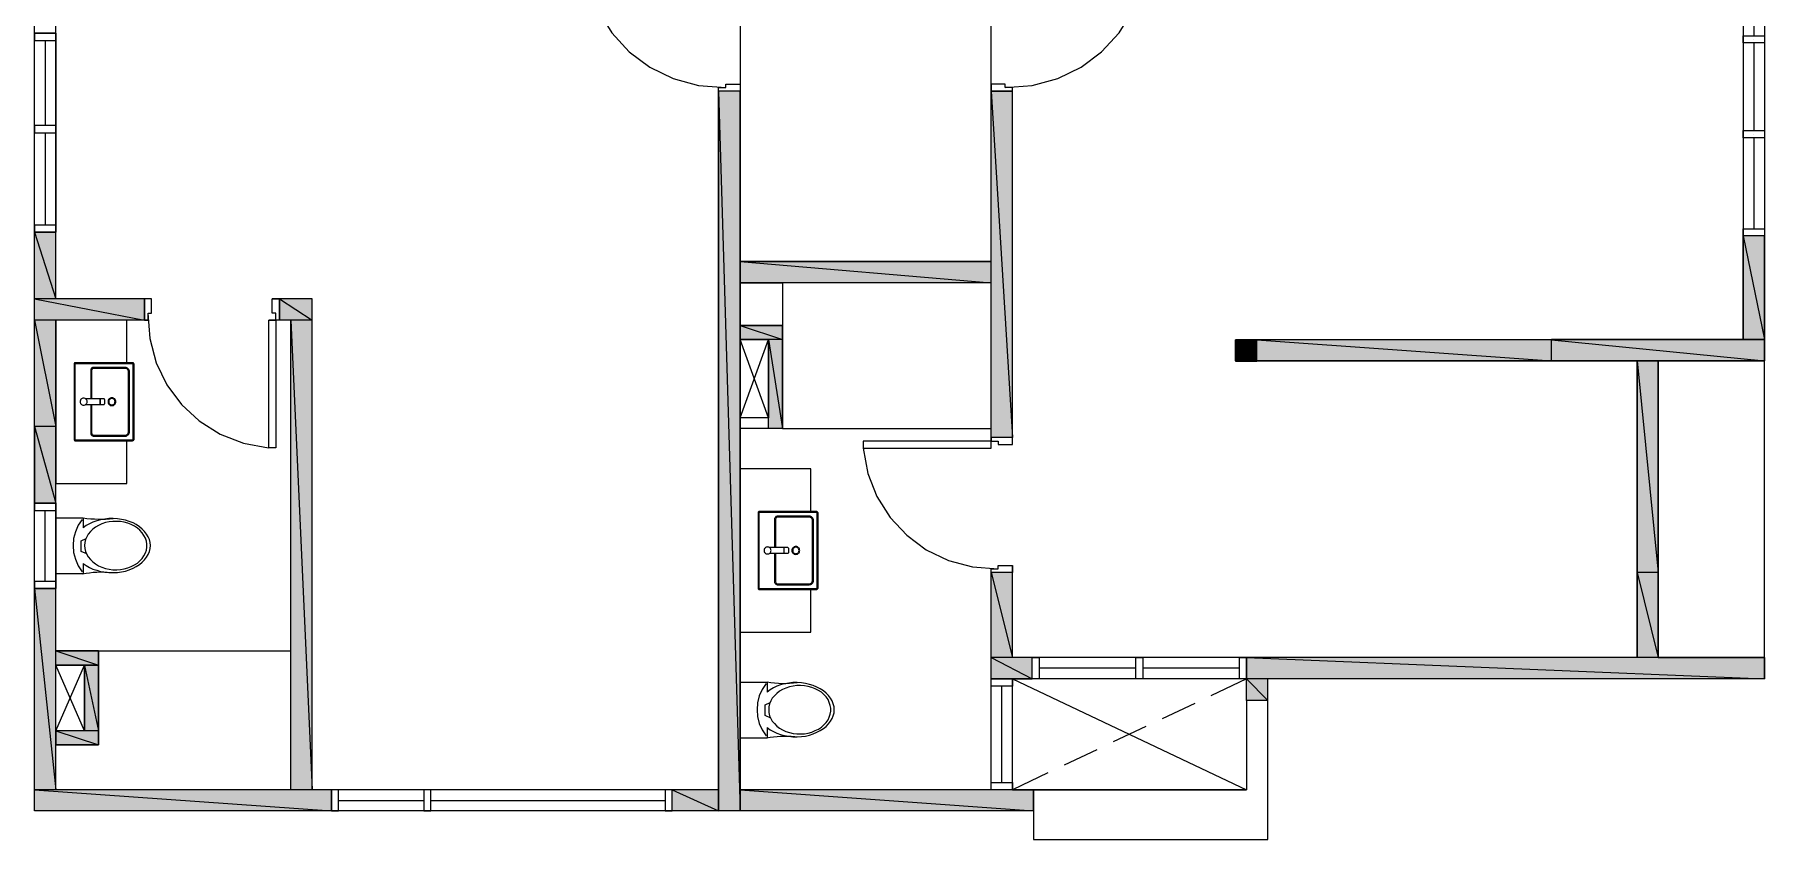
# Model space of a CAD drawing. Header units: millimetres. Extents: x -1051 to 11204, y -298 to 21106.
# Drawn here: x -1003 to 11180, y -298 to 5370 of the extents above; entities that cross this region are included whole.
import ezdxf

# ---------------------------------------------------------------- set-up
doc = ezdxf.new("R2010")
doc.units = ezdxf.units.MM
for name, color, linetype, true_color in [('SRC-FILLSTROKE-000000', 7, 'Continuous', 0x000000), ('SRC-FILLSTROKE-636466', 7, 'Continuous', 0x636466), ('SRC-STROKE-000000', 7, 'Continuous', 0x000000)]:
    doc.layers.add(name, color=color, linetype=linetype, true_color=true_color)

msp = doc.modelspace()

# ---------------------------------------------------------------- hatches: boundary and pattern name
at = {"layer": 'SRC-FILLSTROKE-000000', "true_color": 0x000000}
h = msp.add_hatch(color=7, dxfattribs=at)
h.dxf.hatch_style = 1
h.paths.add_polyline_path([(-853, 2609), (-1003, 2609), (-853, 2069), (-853, 2609)])
h = msp.add_hatch(color=7, dxfattribs=at)
h.dxf.hatch_style = 1
h.paths.add_polyline_path([(-1003, 2609), (-853, 2069), (-1003, 2069), (-1003, 2609)])
at = {"layer": 'SRC-FILLSTROKE-636466', "true_color": 0x636466}
h = msp.add_hatch(color=7, dxfattribs=at)
h.dxf.hatch_style = 1
h.paths.add_polyline_path([(3965, 4972), (3814, 4972), (3965, -98), (3965, 4972)])
h = msp.add_hatch(color=7, dxfattribs=at)
h.dxf.hatch_style = 1
h.paths.add_polyline_path([(3814, 4972), (3965, -98), (3814, -98), (3814, 4972)])
h = msp.add_hatch(color=7, dxfattribs=at)
h.dxf.hatch_style = 1
h.paths.add_polyline_path([(5883, 4972), (5733, 4972), (5883, 2532), (5883, 4972)])
h = msp.add_hatch(color=7, dxfattribs=at)
h.dxf.hatch_style = 1
h.paths.add_polyline_path([(5733, 4972), (5883, 2532), (5733, 2532), (5733, 4972)])
h = msp.add_hatch(color=7, dxfattribs=at)
h.dxf.hatch_style = 1
h.paths.add_polyline_path([(-853, 3979), (-1003, 3979), (-853, 3509), (-853, 3979)])
h = msp.add_hatch(color=7, dxfattribs=at)
h.dxf.hatch_style = 1
h.paths.add_polyline_path([(-1003, 3979), (-853, 3509), (-1003, 3509), (-1003, 3979)])
h = msp.add_hatch(color=7, dxfattribs=at)
h.dxf.hatch_style = 1
h.paths.add_polyline_path([(11180, 3952), (11030, 3952), (11180, 3222), (11180, 3952)])
h = msp.add_hatch(color=7, dxfattribs=at)
h.dxf.hatch_style = 1
h.paths.add_polyline_path([(11030, 3952), (11180, 3222), (11030, 3222), (11030, 3952)])
h = msp.add_hatch(color=7, dxfattribs=at)
h.dxf.hatch_style = 1
h.paths.add_polyline_path([(5733, 3772), (3965, 3772), (5733, 3622), (5733, 3772)])
h = msp.add_hatch(color=7, dxfattribs=at)
h.dxf.hatch_style = 1
h.paths.add_polyline_path([(3965, 3772), (5733, 3622), (3965, 3622), (3965, 3772)])
h = msp.add_hatch(color=7, dxfattribs=at)
h.dxf.hatch_style = 1
h.paths.add_polyline_path([(-229, 3509), (-1003, 3509), (-229, 3359), (-229, 3509)])
h = msp.add_hatch(color=7, dxfattribs=at)
h.dxf.hatch_style = 1
h.paths.add_polyline_path([(-1003, 3509), (-229, 3359), (-1003, 3359), (-1003, 3509)])
h = msp.add_hatch(color=7, dxfattribs=at)
h.dxf.hatch_style = 1
h.paths.add_polyline_path([(952, 3509), (721, 3509), (952, 3359), (952, 3509)])
h = msp.add_hatch(color=7, dxfattribs=at)
h.dxf.hatch_style = 1
h.paths.add_polyline_path([(721, 3509), (952, 3359), (721, 3359), (721, 3509)])
h = msp.add_hatch(color=7, dxfattribs=at)
h.dxf.hatch_style = 1
h.paths.add_polyline_path([(-853, 3359), (-1003, 3359), (-853, 2609), (-853, 3359)])
h = msp.add_hatch(color=7, dxfattribs=at)
h.dxf.hatch_style = 1
h.paths.add_polyline_path([(-1003, 3359), (-853, 2609), (-1003, 2609), (-1003, 3359)])
h = msp.add_hatch(color=7, dxfattribs=at)
h.dxf.hatch_style = 1
h.paths.add_polyline_path([(952, 3359), (802, 3359), (952, 52), (952, 3359)])
h = msp.add_hatch(color=7, dxfattribs=at)
h.dxf.hatch_style = 1
h.paths.add_polyline_path([(802, 3359), (952, 52), (802, 52), (802, 3359)])
h = msp.add_hatch(color=7, dxfattribs=at)
h.dxf.hatch_style = 1
h.paths.add_polyline_path([(4264, 3322), (3965, 3322), (4264, 3222), (4264, 3322)])
h = msp.add_hatch(color=7, dxfattribs=at)
h.dxf.hatch_style = 1
h.paths.add_polyline_path([(3965, 3322), (4264, 3222), (3965, 3222), (3965, 3322)])
h = msp.add_hatch(color=7, dxfattribs=at)
h.dxf.hatch_style = 1
h.paths.add_polyline_path([(4264, 3222), (4165, 3222), (4264, 2597), (4264, 3222)])
h = msp.add_hatch(color=7, dxfattribs=at)
h.dxf.hatch_style = 1
h.paths.add_polyline_path([(4165, 3222), (4264, 2597), (4165, 2597), (4165, 3222)])
h = msp.add_hatch(color=7, dxfattribs=at)
h.dxf.hatch_style = 1
h.paths.add_polyline_path([(7604, 3221), (7454, 3221), (7604, 3072), (7604, 3221)])
h = msp.add_hatch(color=7, dxfattribs=at)
h.dxf.hatch_style = 1
h.paths.add_polyline_path([(7454, 3221), (7604, 3072), (7454, 3072), (7454, 3221)])
h = msp.add_hatch(color=7, dxfattribs=at)
h.dxf.hatch_style = 1
h.paths.add_polyline_path([(9679, 3221), (7604, 3221), (9679, 3072), (9679, 3221)])
h = msp.add_hatch(color=7, dxfattribs=at)
h.dxf.hatch_style = 1
h.paths.add_polyline_path([(7604, 3221), (9679, 3072), (7604, 3072), (7604, 3221)])
h = msp.add_hatch(color=7, dxfattribs=at)
h.dxf.hatch_style = 1
h.paths.add_polyline_path([(11180, 3221), (9679, 3221), (11180, 3072), (11180, 3221)])
h = msp.add_hatch(color=7, dxfattribs=at)
h.dxf.hatch_style = 1
h.paths.add_polyline_path([(9679, 3221), (11180, 3072), (9679, 3072), (9679, 3221)])
h = msp.add_hatch(color=7, dxfattribs=at)
h.dxf.hatch_style = 1
h.paths.add_polyline_path([(11180, 3222), (10804, 3222), (11180, 3221), (11180, 3222)])
h = msp.add_hatch(color=7, dxfattribs=at)
h.dxf.hatch_style = 1
h.paths.add_polyline_path([(10804, 3222), (11180, 3221), (10804, 3221), (10804, 3222)])
h = msp.add_hatch(color=7, dxfattribs=at)
h.dxf.hatch_style = 1
h.paths.add_polyline_path([(10432, 3072), (10283, 3072), (10432, 1582), (10432, 3072)])
h = msp.add_hatch(color=7, dxfattribs=at)
h.dxf.hatch_style = 1
h.paths.add_polyline_path([(10283, 3072), (10432, 1582), (10283, 1582), (10283, 3072)])
h = msp.add_hatch(color=7, dxfattribs=at)
h.dxf.hatch_style = 1
h.paths.add_polyline_path([(-853, 1469), (-1003, 1469), (-853, 52), (-853, 1469)])
h = msp.add_hatch(color=7, dxfattribs=at)
h.dxf.hatch_style = 1
h.paths.add_polyline_path([(-1003, 1469), (-853, 52), (-1003, 52), (-1003, 1469)])
h = msp.add_hatch(color=7, dxfattribs=at)
h.dxf.hatch_style = 1
h.paths.add_polyline_path([(5883, 1582), (5733, 1582), (5883, 982), (5883, 1582)])
h = msp.add_hatch(color=7, dxfattribs=at)
h.dxf.hatch_style = 1
h.paths.add_polyline_path([(5733, 1582), (5883, 982), (5733, 982), (5733, 1582)])
h = msp.add_hatch(color=7, dxfattribs=at)
h.dxf.hatch_style = 1
h.paths.add_polyline_path([(10432, 1582), (10283, 1582), (10432, 982), (10432, 1582)])
h = msp.add_hatch(color=7, dxfattribs=at)
h.dxf.hatch_style = 1
h.paths.add_polyline_path([(10283, 1582), (10432, 982), (10283, 982), (10283, 1582)])
h = msp.add_hatch(color=7, dxfattribs=at)
h.dxf.hatch_style = 1
h.paths.add_polyline_path([(-553, 1029), (-853, 1029), (-553, 929), (-553, 1029)])
h = msp.add_hatch(color=7, dxfattribs=at)
h.dxf.hatch_style = 1
h.paths.add_polyline_path([(-853, 1029), (-553, 929), (-853, 929), (-853, 1029)])
h = msp.add_hatch(color=7, dxfattribs=at)
h.dxf.hatch_style = 1
h.paths.add_polyline_path([(6023, 982), (5733, 982), (6023, 832), (6023, 982)])
h = msp.add_hatch(color=7, dxfattribs=at)
h.dxf.hatch_style = 1
h.paths.add_polyline_path([(5733, 982), (6023, 832), (5733, 832), (5733, 982)])
h = msp.add_hatch(color=7, dxfattribs=at)
h.dxf.hatch_style = 1
h.paths.add_polyline_path([(11180, 982), (7532, 982), (11180, 832), (11180, 982)])
h = msp.add_hatch(color=7, dxfattribs=at)
h.dxf.hatch_style = 1
h.paths.add_polyline_path([(7532, 982), (11180, 832), (7532, 832), (7532, 982)])
h = msp.add_hatch(color=7, dxfattribs=at)
h.dxf.hatch_style = 1
h.paths.add_polyline_path([(-553, 929), (-652, 929), (-553, 928), (-553, 929)])
h = msp.add_hatch(color=7, dxfattribs=at)
h.dxf.hatch_style = 1
h.paths.add_polyline_path([(-652, 929), (-553, 928), (-603, 928), (-652, 929)])
h = msp.add_hatch(color=7, dxfattribs=at)
h.dxf.hatch_style = 1
h.paths.add_polyline_path([(-603, 928), (-652, 928), (-553, 927), (-603, 928)])
h = msp.add_hatch(color=7, dxfattribs=at)
h.dxf.hatch_style = 1
h.paths.add_polyline_path([(-652, 928), (-553, 927), (-652, 927), (-652, 928)])
h = msp.add_hatch(color=7, dxfattribs=at)
h.dxf.hatch_style = 1
h.paths.add_polyline_path([(-553, 927), (-652, 927), (-553, 467), (-553, 927)])
h = msp.add_hatch(color=7, dxfattribs=at)
h.dxf.hatch_style = 1
h.paths.add_polyline_path([(-652, 927), (-553, 467), (-652, 467), (-652, 927)])
h = msp.add_hatch(color=7, dxfattribs=at)
h.dxf.hatch_style = 1
h.paths.add_polyline_path([(-553, 928), (-553, 927), (-553, 928)])
h = msp.add_hatch(color=7, dxfattribs=at)
h.dxf.hatch_style = 1
h.paths.add_polyline_path([(7682, 832), (7532, 832), (7682, 679), (7682, 832)])
h = msp.add_hatch(color=7, dxfattribs=at)
h.dxf.hatch_style = 1
h.paths.add_polyline_path([(7532, 832), (7682, 679), (7532, 679), (7532, 832)])
h = msp.add_hatch(color=7, dxfattribs=at)
h.dxf.hatch_style = 1
h.paths.add_polyline_path([(-553, 467), (-853, 467), (-553, 367), (-553, 467)])
h = msp.add_hatch(color=7, dxfattribs=at)
h.dxf.hatch_style = 1
h.paths.add_polyline_path([(-853, 467), (-553, 367), (-853, 367), (-853, 467)])
h = msp.add_hatch(color=7, dxfattribs=at)
h.dxf.hatch_style = 1
h.paths.add_polyline_path([(1087, 52), (-1003, 52), (1087, -98), (1087, 52)])
h = msp.add_hatch(color=7, dxfattribs=at)
h.dxf.hatch_style = 1
h.paths.add_polyline_path([(-1003, 52), (1087, -98), (-1003, -98), (-1003, 52)])
h = msp.add_hatch(color=7, dxfattribs=at)
h.dxf.hatch_style = 1
h.paths.add_polyline_path([(3814, 52), (3487, 52), (3814, -98), (3814, 52)])
h = msp.add_hatch(color=7, dxfattribs=at)
h.dxf.hatch_style = 1
h.paths.add_polyline_path([(3487, 52), (3814, -98), (3487, -98), (3487, 52)])
h = msp.add_hatch(color=7, dxfattribs=at)
h.dxf.hatch_style = 1
h.paths.add_polyline_path([(6033, 52), (3965, 52), (6033, -98), (6033, 52)])
h = msp.add_hatch(color=7, dxfattribs=at)
h.dxf.hatch_style = 1
h.paths.add_polyline_path([(3965, 52), (6033, -98), (3965, -98), (3965, 52)])

# ---------------------------------------------------------------- linework, layer by layer
at = {"layer": 'SRC-FILLSTROKE-000000'}
for points in [[(-853, 2609), (-1003, 2609), (-853, 2069), (-853, 2609)], [(-1003, 2609), (-853, 2069), (-1003, 2069), (-1003, 2609)]]:
    msp.add_lwpolyline(points, dxfattribs=at)
at = {"layer": 'SRC-FILLSTROKE-636466'}
for points in [[(3965, 4972), (3814, 4972), (3965, -98), (3965, 4972)], [(3814, 4972), (3965, -98), (3814, -98), (3814, 4972)], [(5883, 4972), (5733, 4972), (5883, 2532), (5883, 4972)], [(5733, 4972), (5883, 2532), (5733, 2532), (5733, 4972)], [(-853, 3979), (-1003, 3979), (-853, 3509), (-853, 3979)], [(-1003, 3979), (-853, 3509), (-1003, 3509), (-1003, 3979)], [(11180, 3952), (11030, 3952), (11180, 3222), (11180, 3952)], [(11030, 3952), (11180, 3222), (11030, 3222), (11030, 3952)], [(5733, 3772), (3965, 3772), (5733, 3622), (5733, 3772)], [(3965, 3772), (5733, 3622), (3965, 3622), (3965, 3772)], [(-229, 3509), (-1003, 3509), (-229, 3359), (-229, 3509)], [(-1003, 3509), (-229, 3359), (-1003, 3359), (-1003, 3509)], [(952, 3509), (721, 3509), (952, 3359), (952, 3509)], [(721, 3509), (952, 3359), (721, 3359), (721, 3509)], [(-853, 3359), (-1003, 3359), (-853, 2609), (-853, 3359)], [(-1003, 3359), (-853, 2609), (-1003, 2609), (-1003, 3359)], [(952, 3359), (802, 3359), (952, 52), (952, 3359)], [(802, 3359), (952, 52), (802, 52), (802, 3359)], [(4264, 3322), (3965, 3322), (4264, 3222), (4264, 3322)], [(3965, 3322), (4264, 3222), (3965, 3222), (3965, 3322)], [(4264, 3222), (4165, 3222), (4264, 2597), (4264, 3222)], [(4165, 3222), (4264, 2597), (4165, 2597), (4165, 3222)], [(7604, 3221), (7454, 3221), (7604, 3072), (7604, 3221)], [(7454, 3221), (7604, 3072), (7454, 3072), (7454, 3221)], [(9679, 3221), (7604, 3221), (9679, 3072), (9679, 3221)], [(7604, 3221), (9679, 3072), (7604, 3072), (7604, 3221)], [(11180, 3221), (9679, 3221), (11180, 3072), (11180, 3221)], [(9679, 3221), (11180, 3072), (9679, 3072), (9679, 3221)], [(11180, 3222), (10804, 3222), (11180, 3221), (11180, 3222)], [(10804, 3222), (11180, 3221), (10804, 3221), (10804, 3222)], [(10432, 3072), (10283, 3072), (10432, 1582), (10432, 3072)], [(10283, 3072), (10432, 1582), (10283, 1582), (10283, 3072)], [(-853, 1469), (-1003, 1469), (-853, 52), (-853, 1469)], [(-1003, 1469), (-853, 52), (-1003, 52), (-1003, 1469)], [(5883, 1582), (5733, 1582), (5883, 982), (5883, 1582)], [(5733, 1582), (5883, 982), (5733, 982), (5733, 1582)], [(10432, 1582), (10283, 1582), (10432, 982), (10432, 1582)], [(10283, 1582), (10432, 982), (10283, 982), (10283, 1582)], [(-553, 1029), (-853, 1029), (-553, 929), (-553, 1029)], [(-853, 1029), (-553, 929), (-853, 929), (-853, 1029)], [(6023, 982), (5733, 982), (6023, 832), (6023, 982)], [(5733, 982), (6023, 832), (5733, 832), (5733, 982)], [(11180, 982), (7532, 982), (11180, 832), (11180, 982)], [(7532, 982), (11180, 832), (7532, 832), (7532, 982)], [(-553, 929), (-652, 929), (-553, 928), (-553, 929)], [(-652, 929), (-553, 928), (-603, 928), (-652, 929)], [(-603, 928), (-652, 928), (-553, 927), (-603, 928)], [(-652, 928), (-553, 927), (-652, 927), (-652, 928)], [(-553, 927), (-652, 927), (-553, 467), (-553, 927)], [(-652, 927), (-553, 467), (-652, 467), (-652, 927)], [(-553, 928), (-553, 927), (-553, 928)], [(7682, 832), (7532, 832), (7682, 679), (7682, 832)], [(7532, 832), (7682, 679), (7532, 679), (7532, 832)], [(-553, 467), (-853, 467), (-553, 367), (-553, 467)], [(-853, 467), (-553, 367), (-853, 367), (-853, 467)], [(1087, 52), (-1003, 52), (1087, -98), (1087, 52)], [(-1003, 52), (1087, -98), (-1003, -98), (-1003, 52)], [(3814, 52), (3487, 52), (3814, -98), (3814, 52)], [(3487, 52), (3814, -98), (3487, -98), (3487, 52)], [(6033, 52), (3965, 52), (6033, -98), (6033, 52)], [(3965, 52), (6033, -98), (3965, -98), (3965, 52)]]:
    msp.add_lwpolyline(points, dxfattribs=at)
at = {"layer": 'SRC-STROKE-000000'}
for points in [[(-1003, -98), (-1003, 15090)], [(-755, 14940), (-755, 11619), (3965, 11619), (3965, 3772), (5733, 3772), (5733, 6802), (6894, 6802), (6894, 8142), (5594, 8142), (5594, 12059)], [(11030, 6802), (11030, 3222)], [(-853, 3509), (-853, 6652)], [(11180, 6652), (11180, 3072)], [(11104, 6002), (11104, 5361)], [(2864, 5898), (2898, 5710), (2965, 5537), (3062, 5382), (3185, 5248), (3330, 5140), (3494, 5060), (3673, 5011), (3864, 4998)], [(5833, 4998), (6023, 5011), (6203, 5060), (6367, 5140), (6512, 5248), (6635, 5382), (6732, 5537), (6799, 5710), (6833, 5898)], [(-1003, 5379), (-853, 5379), (-853, 3979), (-1003, 3979), (-1003, 5379)], [(-853, 5329), (-853, 5379), (-1003, 5379), (-1003, 5329), (-853, 5329)], [(11030, 5311), (11030, 5361), (11180, 5361), (11180, 5311), (11030, 5311)], [(-928, 5329), (-928, 4729)], [(11104, 5335), (11104, 5335)], [(11104, 5311), (11104, 4694)], [(3965, 4972), (3814, 4972), (3814, 4997), (3864, 4997), (3864, 5022), (3965, 5022), (3965, 4972)], [(5733, 4972), (5883, 4972), (5883, 4997), (5833, 4997), (5833, 5022), (5733, 5022), (5733, 4972)], [(3814, 4972), (3814, -98)], [(3965, 4972), (3814, 4972)], [(3814, 4972), (3814, 4472)], [(3965, 4972), (3965, -98)], [(5733, 2457), (5733, 4972)], [(5733, 4972), (5883, 4972)], [(5733, 4972), (5883, 4972)], [(5883, 2482), (5883, 4972)], [(-853, 4679), (-853, 4729), (-1003, 4729), (-1003, 4679), (-853, 4679)], [(-928, 4679), (-928, 4029)], [(11030, 4644), (11030, 4694), (11180, 4694), (11180, 4644), (11030, 4644)], [(11104, 4669), (11104, 4669)], [(11104, 4644), (11104, 4002)], [(-853, 3979), (-853, 4029), (-1003, 4029), (-1003, 3979), (-853, 3979)], [(11030, 3952), (11030, 4002), (11180, 4002), (11180, 3952), (11030, 3952)], [(11180, 3952), (11030, 3952)], [(5733, 3772), (3965, 3772)], [(5733, 3622), (3965, 3622)], [(4264, 3322), (3965, 3322), (3965, 3622), (4264, 3622), (4264, 3322)], [(-179, 3509), (-853, 3509)], [(-229, 3509), (-229, 3359), (-204, 3359), (-204, 3409), (-179, 3409), (-179, 3509), (-229, 3509)], [(952, 3509), (671, 3509)], [(721, 3509), (721, 3359), (696, 3359), (696, 3409), (671, 3409), (671, 3509), (721, 3509)], [(952, 52), (952, 3509)], [(-204, 3359), (-853, 3359)], [(802, 52), (-853, 52), (-853, 3359)], [(-353, 3059), (-353, 3359), (-853, 3359), (-853, 2209), (-353, 2209), (-353, 2509)], [(-205, 3409), (-192, 3229), (-147, 3059), (-71, 2904), (31, 2766), (157, 2649), (304, 2556), (468, 2492), (645, 2460)], [(952, 3359), (646, 3359)], [(646, 2459), (646, 3359), (696, 3359), (696, 2459), (646, 2459)], [(802, 52), (802, 3359)], [(4264, 2597), (3965, 2597), (3965, 3322), (4264, 3322), (4264, 2597)], [(4165, 2672), (3965, 2672), (3965, 3222), (4165, 3222), (4165, 2672)], [(4165, 2672), (3965, 3222)], [(3965, 2672), (4165, 3222)], [(7454, 3071), (7604, 3071), (7604, 3221), (7454, 3221), (7454, 3071)], [(9679, 3072), (9679, 3221), (7454, 3221), (7454, 3072), (9679, 3072)], [(11180, 3222), (9679, 3222)], [(-716, 3059), (-718, 3059), (-719, 3059), (-721, 3058), (-722, 3057), (-724, 3055), (-725, 3053), (-725, 3052), (-725, 3050)], [(-725, 3049), (-725, 2519)], [(-716, 3053), (-716, 3053), (-717, 3052), (-717, 3052), (-718, 3052), (-718, 3051), (-718, 3051), (-718, 3050), (-719, 3050)], [(-719, 3049), (-719, 2519)], [(-315, 3059), (-715, 3059)], [(-315, 3052), (-715, 3052)], [(-301, 3045), (-301, 3048), (-302, 3050), (-304, 3053), (-305, 3055), (-308, 3057), (-310, 3058), (-313, 3059), (-316, 3059)], [(-308, 3045), (-308, 3046), (-308, 3048), (-309, 3049), (-310, 3050), (-311, 3051), (-313, 3052), (-314, 3052), (-316, 3053)], [(9679, 3072), (11180, 3072)], [(10283, 3072), (10283, 982)], [(10432, 3072), (10432, 982)], [(11180, 982), (11180, 3072), (10432, 3072), (10432, 982), (11180, 982)], [(-587, 3026), (-591, 3026), (-595, 3025), (-599, 3023), (-602, 3020), (-605, 3017), (-607, 3013), (-608, 3009), (-608, 3005)], [(-608, 3004), (-608, 2820), (-608, 2804)], [(-587, 3020), (-590, 3019), (-593, 3018), (-595, 3017), (-597, 3015), (-599, 3013), (-601, 3011), (-601, 3008), (-602, 3005)], [(-602, 3004), (-602, 2819), (-602, 2804)], [(-365, 3026), (-586, 3026)], [(-365, 3019), (-586, 3019)], [(-334, 2995), (-335, 3001), (-337, 3007), (-339, 3012), (-343, 3017), (-348, 3021), (-353, 3024), (-359, 3026), (-366, 3026)], [(-341, 2995), (-341, 3000), (-343, 3004), (-345, 3009), (-348, 3012), (-352, 3015), (-356, 3018), (-361, 3019), (-366, 3020)], [(-341, 2574), (-341, 2994)], [(-334, 2574), (-334, 2994)], [(-308, 2524), (-308, 3044)], [(-301, 2524), (-301, 3044)], [(-658, 2810), (-663, 2809), (-668, 2808), (-672, 2805), (-676, 2802), (-679, 2799), (-681, 2794), (-682, 2790), (-683, 2785), (-682, 2780), (-681, 2775), (-679, 2771), (-676, 2767), (-672, 2764), (-668, 2762), (-663, 2760), (-658, 2760), (-653, 2760), (-648, 2762), (-644, 2764), (-640, 2767), (-637, 2771), (-635, 2775), (-634, 2780), (-633, 2785), (-634, 2790), (-635, 2794), (-637, 2799), (-640, 2802), (-644, 2805), (-648, 2808), (-653, 2809), (-658, 2810)], [(-518, 2804), (-642, 2804)], [(-542, 2765), (-542, 2804)], [(-540, 2765), (-540, 2804)], [(-508, 2795), (-509, 2797), (-509, 2799), (-510, 2800), (-511, 2802), (-513, 2803), (-514, 2804), (-516, 2804), (-518, 2804)], [(-459, 2812), (-464, 2812), (-470, 2810), (-474, 2807), (-478, 2804), (-482, 2800), (-484, 2795), (-486, 2790), (-486, 2785), (-486, 2779), (-484, 2774), (-482, 2769), (-478, 2765), (-474, 2762), (-470, 2759), (-464, 2758), (-459, 2757), (-453, 2758), (-448, 2759), (-444, 2762), (-439, 2765), (-436, 2769), (-434, 2774), (-432, 2779), (-431, 2785), (-432, 2790), (-434, 2795), (-436, 2800), (-439, 2804), (-444, 2807), (-448, 2810), (-453, 2812), (-459, 2812)], [(-459, 2807), (-463, 2807), (-468, 2805), (-471, 2803), (-475, 2800), (-478, 2797), (-480, 2793), (-481, 2789), (-481, 2785), (-481, 2780), (-480, 2776), (-478, 2772), (-475, 2769), (-471, 2766), (-468, 2764), (-463, 2763), (-459, 2762), (-454, 2763), (-450, 2764), (-446, 2766), (-443, 2769), (-440, 2772), (-438, 2776), (-437, 2780), (-436, 2785), (-437, 2789), (-438, 2793), (-440, 2797), (-443, 2800), (-446, 2803), (-450, 2805), (-454, 2807), (-459, 2807)], [(-642, 2765), (-518, 2765)], [(-608, 2765), (-608, 2749), (-608, 2564)], [(-602, 2765), (-602, 2750), (-602, 2564)], [(-518, 2766), (-516, 2766), (-514, 2766), (-513, 2767), (-511, 2768), (-510, 2770), (-509, 2771), (-509, 2773), (-508, 2775)], [(-508, 2775), (-508, 2794)], [(-853, 2609), (-1003, 2609), (-1003, 2069), (-853, 2069), (-853, 2609)], [(-608, 2564), (-608, 2560), (-607, 2556), (-605, 2552), (-602, 2549), (-599, 2546), (-595, 2544), (-591, 2543), (-587, 2543)], [(-602, 2564), (-601, 2561), (-601, 2559), (-599, 2556), (-597, 2554), (-595, 2552), (-593, 2551), (-590, 2550), (-587, 2550)], [(-366, 2550), (-361, 2550), (-356, 2551), (-352, 2554), (-348, 2557), (-345, 2561), (-343, 2565), (-341, 2569), (-341, 2575)], [(-366, 2543), (-359, 2543), (-353, 2545), (-348, 2548), (-343, 2552), (-339, 2557), (-337, 2562), (-335, 2568), (-334, 2575)], [(4264, 2597), (5733, 2597)], [(-725, 2519), (-725, 2517), (-725, 2516), (-724, 2514), (-722, 2513), (-721, 2511), (-719, 2510), (-718, 2510), (-716, 2510)], [(-719, 2519), (-718, 2519), (-718, 2518), (-718, 2518), (-718, 2517), (-717, 2517), (-717, 2517), (-716, 2517), (-716, 2516)], [(-715, 2516), (-315, 2516)], [(-715, 2509), (-315, 2509)], [(-586, 2549), (-365, 2549)], [(-586, 2542), (-365, 2542)], [(-316, 2510), (-313, 2510), (-310, 2511), (-308, 2512), (-305, 2514), (-304, 2516), (-302, 2519), (-301, 2522), (-301, 2525)], [(-316, 2516), (-314, 2517), (-313, 2517), (-311, 2518), (-310, 2519), (-309, 2520), (-308, 2521), (-308, 2523), (-308, 2525)], [(4833, 2457), (5733, 2457), (5733, 2507), (4833, 2507), (4833, 2457)], [(4833, 2458), (4865, 2280), (4929, 2116), (5022, 1970), (5139, 1844), (5277, 1742), (5433, 1666), (5603, 1621), (5783, 1608)], [(5883, 2532), (5733, 2532), (5733, 2507), (5783, 2507), (5783, 2482), (5883, 2482), (5883, 2532)], [(4464, 2011), (4464, 2312), (3965, 2312), (3965, 1161), (4464, 1161), (4464, 1461)], [(-853, 2069), (-853, 1469), (-1003, 1469), (-1003, 2069), (-853, 2069)], [(-853, 2019), (-853, 2069), (-1003, 2069), (-1003, 2019), (-853, 2019)], [(-928, 1519), (-928, 2019)], [(-853, 1572), (-853, 1966)], [(-853, 1966), (-661, 1966)], [(-667, 1956), (-696, 1914), (-716, 1868), (-728, 1820), (-732, 1772), (-728, 1723), (-716, 1675), (-696, 1629), (-667, 1587)], [(-661, 1967), (-635, 1963), (-608, 1960), (-582, 1959), (-556, 1958), (-529, 1958), (-503, 1958), (-476, 1960), (-450, 1963)], [(-661, 1966), (-661, 1896)], [(-661, 1646), (-640, 1631), (-617, 1617), (-592, 1606), (-566, 1597), (-538, 1589), (-509, 1584), (-480, 1581), (-450, 1581), (-420, 1582), (-392, 1586), (-364, 1592), (-337, 1601), (-310, 1612), (-287, 1624), (-265, 1638), (-245, 1654), (-228, 1671), (-215, 1690), (-204, 1709), (-195, 1730), (-190, 1750), (-188, 1771), (-190, 1792), (-195, 1813), (-204, 1833), (-215, 1852), (-228, 1871), (-245, 1888), (-265, 1904), (-287, 1919), (-310, 1931), (-337, 1941), (-364, 1950), (-392, 1956), (-420, 1960), (-450, 1962), (-480, 1962), (-509, 1958), (-538, 1953), (-566, 1946), (-592, 1936), (-617, 1925), (-640, 1912), (-661, 1896)], [(4101, 2012), (4099, 2011), (4098, 2011), (4096, 2010), (4095, 2009), (4093, 2007), (4092, 2006), (4092, 2004), (4092, 2002)], [(4092, 2002), (4092, 1471)], [(4101, 2005), (4101, 2005), (4100, 2005), (4100, 2004), (4099, 2004), (4099, 2004), (4099, 2003), (4099, 2003), (4098, 2002)], [(4098, 2002), (4098, 1471)], [(4502, 2011), (4102, 2011)], [(4502, 2004), (4102, 2004)], [(4230, 1979), (4226, 1978), (4222, 1977), (4218, 1975), (4215, 1972), (4212, 1969), (4210, 1965), (4209, 1961), (4209, 1957)], [(4209, 1957), (4209, 1772), (4209, 1757)], [(4230, 1972), (4227, 1972), (4224, 1971), (4222, 1969), (4220, 1968), (4218, 1965), (4217, 1963), (4216, 1960), (4215, 1957)], [(4216, 1957), (4215, 1771), (4215, 1757)], [(4452, 1979), (4231, 1979)], [(4452, 1971), (4231, 1971)], [(4483, 1947), (4482, 1953), (4480, 1959), (4478, 1965), (4474, 1969), (4469, 1973), (4464, 1976), (4458, 1978), (4451, 1979)], [(4476, 1947), (4476, 1952), (4474, 1957), (4472, 1961), (4469, 1965), (4465, 1968), (4461, 1970), (4456, 1971), (4451, 1972)], [(4516, 1997), (4516, 2000), (4515, 2003), (4513, 2005), (4512, 2007), (4509, 2009), (4507, 2011), (4504, 2011), (4501, 2012)], [(4509, 1997), (4509, 1998), (4509, 2000), (4508, 2001), (4507, 2003), (4506, 2004), (4504, 2004), (4503, 2005), (4501, 2005)], [(4509, 1476), (4509, 1996)], [(4516, 1476), (4516, 1996)], [(-651, 1771), (-649, 1751), (-644, 1730), (-636, 1709), (-625, 1691), (-610, 1673), (-593, 1656), (-574, 1642), (-553, 1629), (-529, 1619), (-504, 1610), (-478, 1604), (-452, 1601), (-425, 1601), (-398, 1603), (-372, 1607), (-347, 1614), (-322, 1624), (-300, 1635), (-279, 1648), (-261, 1664), (-246, 1681), (-233, 1700), (-223, 1719), (-216, 1740), (-213, 1761), (-213, 1782), (-216, 1802), (-223, 1823), (-233, 1843), (-246, 1861), (-261, 1879), (-279, 1894), (-300, 1907), (-322, 1919), (-347, 1929), (-372, 1935), (-398, 1941), (-425, 1942), (-452, 1941), (-478, 1938), (-504, 1933), (-529, 1924), (-553, 1913), (-574, 1901), (-593, 1886), (-610, 1870), (-625, 1852), (-636, 1833), (-644, 1813), (-649, 1792), (-651, 1771)], [(4476, 1526), (4476, 1946)], [(4483, 1526), (4483, 1946)], [(-675, 1730), (-675, 1805), (-640, 1821)], [(-636, 1713), (-675, 1730)], [(4159, 1762), (4154, 1761), (4149, 1760), (4145, 1758), (4141, 1754), (4138, 1751), (4136, 1747), (4135, 1742), (4134, 1737), (4135, 1732), (4136, 1727), (4138, 1723), (4141, 1719), (4145, 1716), (4149, 1714), (4154, 1712), (4159, 1712), (4164, 1712), (4169, 1714), (4173, 1716), (4177, 1719), (4180, 1723), (4182, 1727), (4183, 1732), (4184, 1737), (4183, 1742), (4182, 1747), (4180, 1751), (4177, 1754), (4173, 1758), (4169, 1760), (4164, 1761), (4159, 1762)], [(4299, 1757), (4175, 1757)], [(4175, 1717), (4299, 1717)], [(4209, 1717), (4209, 1701), (4209, 1516)], [(4215, 1717), (4215, 1703), (4216, 1516)], [(4275, 1717), (4275, 1757)], [(4277, 1717), (4277, 1757)], [(4309, 1747), (4308, 1749), (4308, 1751), (4307, 1752), (4306, 1754), (4304, 1755), (4303, 1756), (4301, 1757), (4299, 1757)], [(4299, 1717), (4301, 1717), (4303, 1718), (4304, 1719), (4306, 1720), (4307, 1721), (4308, 1723), (4308, 1725), (4309, 1727)], [(4309, 1726), (4309, 1747)], [(4358, 1764), (4353, 1764), (4347, 1762), (4343, 1760), (4339, 1756), (4335, 1752), (4333, 1748), (4331, 1742), (4331, 1737), (4331, 1731), (4333, 1726), (4335, 1721), (4339, 1717), (4343, 1714), (4347, 1711), (4353, 1710), (4358, 1709), (4364, 1710), (4369, 1711), (4373, 1714), (4378, 1717), (4381, 1721), (4383, 1726), (4385, 1731), (4386, 1737), (4385, 1742), (4383, 1748), (4381, 1752), (4378, 1756), (4373, 1760), (4369, 1762), (4364, 1764), (4358, 1764)], [(4358, 1759), (4354, 1759), (4349, 1757), (4346, 1755), (4342, 1753), (4339, 1749), (4337, 1746), (4336, 1741), (4336, 1737), (4336, 1732), (4337, 1728), (4339, 1724), (4342, 1721), (4346, 1718), (4349, 1716), (4354, 1715), (4358, 1714), (4363, 1715), (4367, 1716), (4371, 1718), (4374, 1721), (4377, 1724), (4379, 1728), (4380, 1732), (4381, 1737), (4380, 1741), (4379, 1746), (4377, 1749), (4374, 1753), (4371, 1755), (4367, 1757), (4363, 1759), (4358, 1759)], [(-661, 1646), (-661, 1572)], [(5883, 1582), (5733, 1582), (5733, 1607), (5783, 1607), (5783, 1632), (5883, 1632), (5883, 1582)], [(5733, 832), (5733, 1607)], [(5883, 982), (5883, 1632)], [(-853, 1469), (-853, 1519), (-1003, 1519), (-1003, 1469), (-853, 1469)], [(-661, 1572), (-853, 1572)], [(-466, 1580), (-491, 1582), (-516, 1583), (-541, 1583), (-566, 1582), (-591, 1581), (-616, 1578), (-640, 1575), (-665, 1571)], [(4092, 1472), (4092, 1470), (4092, 1468), (4093, 1466), (4095, 1465), (4096, 1464), (4098, 1463), (4099, 1462), (4101, 1462)], [(4098, 1472), (4099, 1471), (4099, 1471), (4099, 1470), (4099, 1470), (4100, 1469), (4100, 1469), (4101, 1469), (4101, 1469)], [(4102, 1468), (4502, 1468)], [(4209, 1517), (4209, 1512), (4210, 1508), (4212, 1505), (4215, 1501), (4218, 1499), (4222, 1497), (4226, 1495), (4230, 1495)], [(4215, 1517), (4216, 1514), (4217, 1511), (4218, 1508), (4220, 1506), (4222, 1504), (4224, 1503), (4227, 1502), (4230, 1502)], [(4231, 1501), (4452, 1501)], [(4231, 1494), (4452, 1494)], [(4451, 1502), (4456, 1502), (4461, 1504), (4465, 1506), (4469, 1509), (4472, 1513), (4474, 1517), (4476, 1522), (4476, 1527)], [(4451, 1495), (4458, 1496), (4464, 1497), (4469, 1500), (4474, 1504), (4478, 1509), (4480, 1514), (4482, 1520), (4483, 1527)], [(4501, 1462), (4504, 1462), (4507, 1463), (4509, 1464), (4512, 1466), (4513, 1468), (4515, 1471), (4516, 1474), (4516, 1477)], [(4501, 1469), (4503, 1469), (4504, 1469), (4506, 1470), (4507, 1471), (4508, 1472), (4509, 1474), (4509, 1475), (4509, 1477)], [(4102, 1461), (4502, 1461)], [(-853, 929), (-853, 1029), (-553, 1029), (-553, 367)], [(-553, 1029), (802, 1029)], [(10432, 982), (11180, 982), (11180, 832), (5733, 832)], [(10283, 982), (5883, 982)], [(5883, 832), (6023, 832), (6023, 982)], [(6073, 832), (6023, 832), (6023, 982), (6073, 982), (6073, 832)], [(6803, 832), (6753, 832), (6753, 982), (6803, 982), (6803, 832)], [(7532, 832), (7482, 832), (7482, 982), (7532, 982), (7532, 832)], [(7532, 982), (7532, 832)], [(-853, 929), (-652, 929), (-652, 467), (-853, 467), (-853, 929)], [(-853, 467), (-652, 929)], [(-652, 467), (-853, 929)], [(6753, 907), (6073, 907)], [(7482, 907), (6803, 907)], [(3965, 416), (3965, 810)], [(3965, 810), (4156, 810)], [(4150, 800), (4121, 758), (4101, 712), (4089, 664), (4085, 615), (4089, 567), (4101, 519), (4121, 473), (4150, 431)], [(4156, 811), (4182, 807), (4209, 804), (4235, 802), (4261, 801), (4288, 801), (4314, 802), (4341, 804), (4367, 806)], [(4156, 810), (4156, 740)], [(4156, 490), (4177, 474), (4200, 461), (4225, 450), (4251, 440), (4279, 433), (4308, 428), (4337, 425), (4367, 424), (4397, 426), (4425, 430), (4454, 436), (4481, 445), (4507, 456), (4530, 468), (4552, 482), (4572, 498), (4589, 515), (4602, 534), (4614, 553), (4622, 573), (4627, 594), (4629, 615), (4627, 636), (4622, 656), (4614, 677), (4602, 696), (4589, 715), (4572, 732), (4552, 748), (4530, 762), (4507, 775), (4481, 785), (4454, 794), (4425, 800), (4397, 804), (4367, 806), (4337, 806), (4308, 802), (4279, 797), (4251, 790), (4225, 780), (4200, 769), (4177, 756), (4156, 740)], [(4167, 615), (4169, 595), (4173, 573), (4181, 553), (4192, 534), (4207, 517), (4224, 500), (4243, 485), (4264, 473), (4288, 462), (4313, 454), (4339, 448), (4365, 445), (4392, 445), (4419, 446), (4446, 451), (4471, 458), (4495, 468), (4518, 479), (4538, 492), (4556, 508), (4572, 525), (4585, 544), (4594, 563), (4601, 584), (4604, 605), (4604, 626), (4601, 646), (4594, 667), (4585, 687), (4572, 706), (4556, 723), (4538, 738), (4518, 751), (4495, 763), (4471, 772), (4446, 779), (4419, 784), (4392, 786), (4365, 785), (4339, 782), (4313, 777), (4288, 768), (4264, 757), (4243, 745), (4224, 730), (4207, 714), (4192, 696), (4181, 677), (4173, 657), (4169, 636), (4167, 615)], [(5733, 52), (5733, 832)], [(5733, 782), (5733, 832), (5883, 832), (5883, 782), (5733, 782)], [(5809, 102), (5809, 782)], [(5883, 52), (5883, 832)], [(5883, 832), (7532, 52)], [(7532, 832), (7282, 713)], [(7532, 679), (7532, 832)], [(7682, -98), (7682, 832)], [(4142, 574), (4142, 649), (4177, 665)], [(7532, 679), (7532, 52), (6033, 52), (6033, -98), (6033, -298), (7682, -298), (7682, 679), (7532, 679)], [(7167, 659), (6938, 551)], [(4181, 556), (4142, 574)], [(4156, 490), (4156, 416)], [(6822, 496), (6593, 388)], [(-853, 467), (-853, 367), (-553, 367)], [(4156, 416), (3965, 416)], [(4351, 424), (4326, 426), (4301, 427), (4276, 427), (4251, 426), (4226, 425), (4201, 422), (4177, 419), (4152, 415)], [(6478, 333), (6248, 224)], [(6134, 170), (5883, 52)], [(3814, 52), (952, 52)], [(1137, 52), (1087, 52), (1087, -98), (1137, -98), (1137, 52)], [(1787, 52), (1737, 52), (1737, -98), (1787, -98), (1787, 52)], [(3487, 52), (3437, 52), (3437, -98), (3487, -98), (3487, 52)], [(5883, 52), (3965, 52)], [(5733, 52), (5733, 102), (5883, 102), (5883, 52), (5733, 52)], [(5883, 52), (7532, 52)], [(6033, -98), (-1003, -98)], [(1137, -23), (1737, -23)], [(1787, -23), (3437, -23)]]:
    msp.add_lwpolyline(points, dxfattribs=at)

doc.saveas('drawing.dxf')
